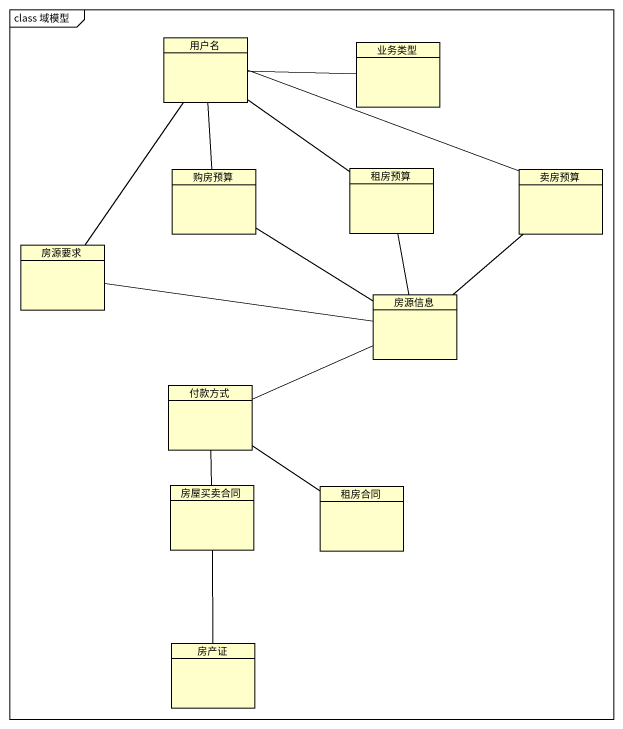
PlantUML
@startuml
mainframe class 域模型
hide circle
hide empty members
class 用户名
class 业务类型
class 购房预算
class 租房预算
class 卖房预算
class 房源要求
class 房源信息
class 付款方式
class 房屋买卖合同
class 租房合同
class 房产证
用户名 -- 购房预算
用户名 -- 租房预算
用户名 -right- 卖房预算
用户名 -- 房源要求
业务类型 -left- 用户名
购房预算 -- 房源信息
租房预算 -- 房源信息
卖房预算 -- 房源信息
房源要求 -right- 房源信息
付款方式 -right- 房源信息
付款方式 -- 租房合同
房屋买卖合同 -up- 付款方式
房产证 -up- 房屋买卖合同
@enduml
